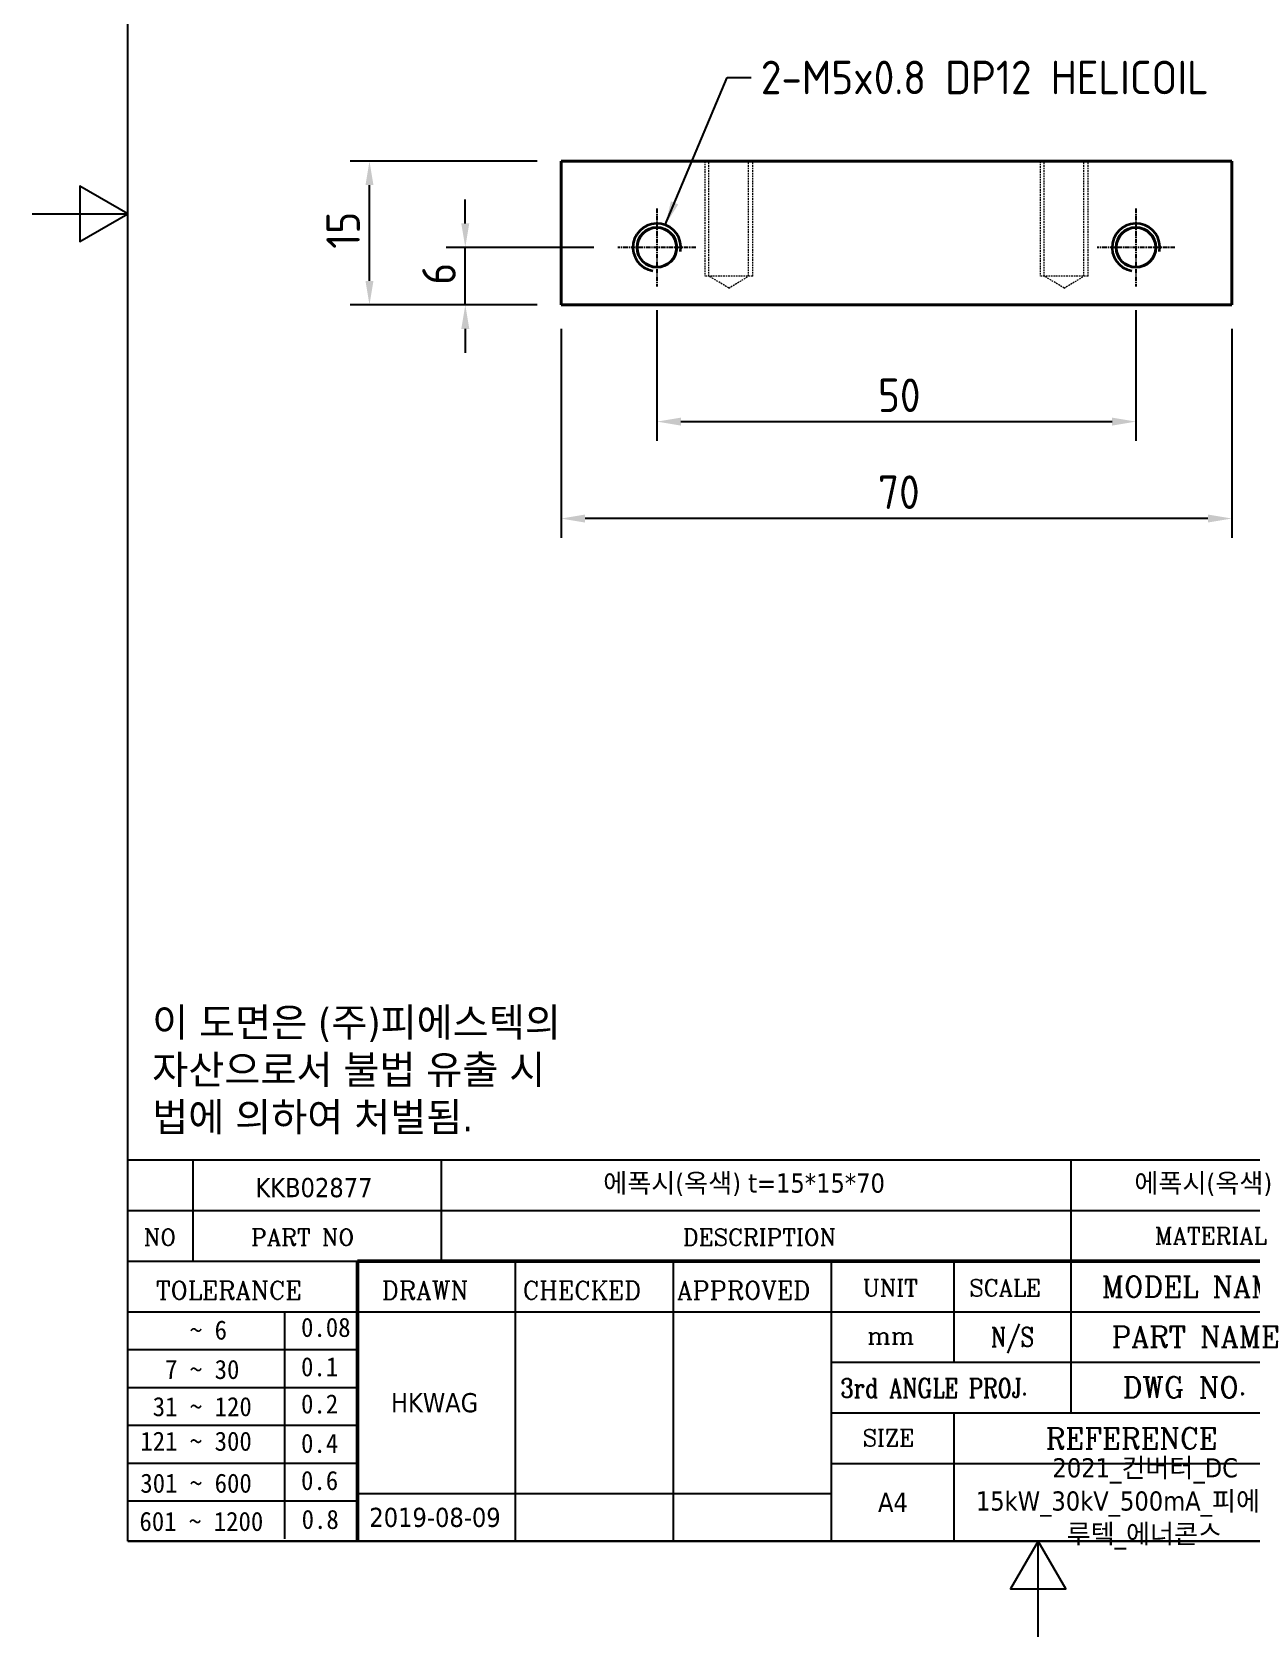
# Model space of a CAD drawing. Header units: millimetres. Extents: x 0 to 210, y 0 to 297.
# Drawn here: x 0 to 127.3, y 0 to 167.5 of the extents above; entities that cross this region are included whole.
import ezdxf
from ezdxf.enums import TextEntityAlignment as Align

# ---------------------------------------------------------------- set-up
doc = ezdxf.new("R2010")
doc.units = ezdxf.units.MM
doc.linetypes.add('CHAIN', pattern=[0.7087, 0.4724, -0.0591, 0.1181, -0.0591])
doc.linetypes.add('DASHED', pattern=[0.2067, 0.1654, -0.0413])
doc.layers.get('0').update_dxf_attribs({"color": 3, "lineweight": 25, "true_color": 0x00ff00})
for name, color, linetype, lineweight, true_color in [('가려진 것(ISO)', 2, 'DASHED', 18, 0xffff00), ('가시적인 것(ISO)', 3, 'Continuous', 40, 0x00ff00), ('가시적인 좁은 것(ISO)', 3, 'Continuous', 35, 0x00ff00), ('기호(ISO)', 5, 'Continuous', 25, 0x0000ff), ('제목(ISO)', 5, 'Continuous', 50, 0x0000ff), ('중심 표식(ISO)', 1, 'Continuous', 25, 0xff0000), ('치수(ISO)', 2, 'Continuous', 25, 0xffff00)]:
    doc.layers.add(name, color=color, linetype=linetype, lineweight=lineweight, true_color=true_color)
doc.layers.add('경계(ISO)', color=7, linetype='Continuous', lineweight=25)
doc.styles.add('HAN_291', font='')
doc.styles.add('RC_284', font='ROMANC.shx')
doc.styles.add('RC_287', font='ROMANC.shx')
doc.styles.add('RC_292', font='ROMANC.shx')
doc.styles.add('문자 텍스트_PSTEK_POSCO', font='isocp.shx')
doc.styles.add('치수 텍스트_PSTEK_POSCO', font='isocp.shx')
doc.styles.add('텍스트 스타일198', font='tahoma.ttf')
doc.styles.add('텍스트 스타일333', font='ROMANC.shx', dxfattribs={"width": 0.800000011920929})
doc.styles.get('HAN_291').set_extended_font_data('GulimChe')
doc.dimstyles.new('치수_PSTEK_POSCO', dxfattribs={"dimtxt": 3.5, "dimasz": 2.5, "dimexe": 2, "dimexo": 2.5, "dimgap": 1, "dimtad": 1, "dimrnd": 1e-08, "dimdsep": 46, "dimtxsty": '치수 텍스트_PSTEK_POSCO', "dimcen": 0.09, "dimdle": 10, "dimclrd": 7, "dimclre": 7, "dimclrt": 2, "dimadec": 1, "dimazin": 2, "dimtfac": 1, "dimtmove": 0, "dimatfit": 3, "dimfxl": 1, "dimtolj": 1, "dimlwd": -1, "dimlwe": -1, "dimarcsym": 0})
doc.dimstyles.new('치수_PSTEK_POSCO$7', dxfattribs={"dimtxt": 3.5, "dimasz": 2.5, "dimexe": 2, "dimexo": 2.5, "dimgap": 1, "dimtad": 1, "dimrnd": 1e-08, "dimdsep": 46, "dimtxsty": '치수 텍스트_PSTEK_POSCO', "dimcen": 0.09, "dimdle": 10, "dimclrd": 7, "dimclre": 7, "dimclrt": 2, "dimadec": 1, "dimazin": 2, "dimtfac": 1, "dimtmove": 0, "dimatfit": 3, "dimfxl": 1, "dimtolj": 1, "dimlwd": -1, "dimlwe": -1, "dimarcsym": 0})

# ---------------------------------------------------------------- blocks, each defined once
blk = doc.blocks.new('경계 Default Border')
at = {"layer": '경계(ISO)', "flags": 128}
for points in [[(10, 10), (10, 287.0000076293945), (200, 287.0000076293945), (200, 10), (10, 10)], [(0, 148.5000038146973), (10, 148.5000038146973), (5, 151.3867473602295), (5, 145.6132507324219), (10, 148.5000038146973)], [(105, 0), (105, 10), (102.1132469177246, 5), (107.8867530822754, 5), (105, 10)]]:
    blk.add_lwpolyline(points, dxfattribs=at)
blk = doc.blocks.new('제목 블록 PSTEK')
at = {"color": 180, "true_color": 0x3f00ff}
for p, q in [((182.475792979055, 11.79100474011392), (182.4757929790549, 51.56524660363496)), ((182.4757929790549, 51.56524660363496), (372.4757929537551, 51.56524660363496)), ((189.2651435055721, 51.56524660363496), (189.2651435055722, 41.00524660363494)), ((215.2152739891528, 41.00524660363494), (215.2152739891528, 51.56524660363496)), ((280.8758854511282, 51.56524660363496), (280.8758854511282, 41.00524660363494)), ((182.475792979055, 46.2852466036349), (372.4757929537551, 46.28524660363492)), ((182.475792979055, 41.00524660363493), (206.451475290024, 41.00524660363493)), ((222.9401812389276, 11.79100474011392), (222.9401812389276, 41.00524660363494)), ((239.4288871878316, 11.79100474011392), (239.4288871878316, 41.00524660363494)), ((255.9175931367356, 11.79100474011392), (255.9175931367356, 41.00524660363494)), ((268.6918866058747, 41.00524660363494), (268.6918866058747, 30.44524660363498)), ((280.8758854511282, 41.00524660363494), (280.8758854511282, 25.16524660363502)), ((182.475792979055, 35.72524660363497), (206.451475290024, 35.72524660363497)), ((198.8621818849491, 12.02524660363491), (198.8621818849491, 35.72524660363497)), ((206.451475290024, 35.72524660363497), (372.4757929537551, 35.72524660363497)), ((182.475792979055, 31.77524660363492), (206.451475290024, 31.77524660363492)), ((255.917593136736, 30.44524660363498), (372.4757929537552, 30.44524660363501)), ((182.475792979055, 27.82524660363487), (206.451475290024, 27.82524660363487)), ((255.9175931367359, 25.16524660363502), (372.4757929537552, 25.165246603635)), ((268.6918866058744, 25.16524660363502), (268.6918866058744, 11.79100474011392)), ((182.475792979055, 23.87524660363505), (206.451475290024, 23.87524660363505)), ((182.475792979055, 19.92524660363478), (206.451475290024, 19.92524660363478)), ((255.9175931367359, 19.88524660363481), (310.0881549537553, 19.88524660363481)), ((182.475792979055, 15.97524660363496), (206.451475290024, 15.97524660363496)), ((206.451475290024, 16.74100474011396), (255.9175931367359, 16.74100474011396)), ((182.475792979055, 11.79100474011392), (372.4757929537551, 11.79100474011389))]:
    blk.add_line(p, q, dxfattribs=at)
at = {"color": 7, "lineweight": 50}
for p, q in [((206.4514752900237, 11.79100474011392), (206.4514752900237, 41.00524660363494)), ((206.451475290024, 41.00524660363494), (372.4757929537551, 41.00524660363496))]:
    blk.add_line(p, q, dxfattribs=at)
at = {"layer": '제목(ISO)', "lineweight": 18}
blk.add_line((182.475792979055, 35.72500474011393), (182.475792979055, 11.79100474011392), dxfattribs=at)
at = {"color": 2, "true_color": 0xffff00}
for s, height, style, p in [('NO', 1.742399930953979, 'RC_284', (184.135398793432, 42.62317362549192)), ('PART NO', 1.742399930953979, 'RC_284', (195.3359407378685, 42.62317362549192)), ('DESCRIPTION', 1.742399930953979, 'RC_284', (240.4025565652523, 42.62317362549192)), (' TOLERANCE', 1.899999976158142, 'RC_287', (184.0872874387979, 37.00893196870329)), ('DRAWN', 1.899999976158142, 'RC_287', (208.9766620976279, 37.00893196870329)), ('CHECKED', 1.899999976158142, 'RC_287', (223.6856844514997, 37.00893196870329)), ('APPROVED', 1.899999976158142, 'RC_287', (239.7795453577791, 37.00893196870329)), ('UNIT', 1.742399930953979, 'RC_284', (259.1652673287452, 37.34317362549218)), ('SCALE', 1.742399930953979, 'RC_284', (270.2934779252897, 37.34317362549218)), ('MODEL NAME', 2.178000062704086, 'RC_292', (284.096330289083, 37.25462520371384)), ('    ~ 6', 2.000000029802322, 'HAN_291', (183.7721304966814, 32.8176515608431)), ('0.08', 2.000000029802322, 'HAN_291', (200.5467345600617, 33.09873600004101)), ('mm', 1.742399930953979, 'RC_284', (259.6505418159997, 32.3543089683787)), ('PART NAME', 2.178000062704086, 'RC_292', (285.1416959765849, 32.03045329421792)), ('  7 ~ 30', 2.000000029802322, 'HAN_291', (183.7721304966814, 28.70538114822415)), ('0.1', 2.000000029802322, 'HAN_291', (200.5467345600617, 28.98646558742206)), (' DWG NO.', 2.178000062704086, 'RC_292', (284.8124284083233, 26.75045329421772)), (' 31 ~ 120', 2.000000029802322, 'HAN_291', (183.7721304966814, 24.82628181916237)), ('0.2', 2.000000029802322, 'HAN_291', (200.5467345600617, 25.10736625836028)), ('REFERENCE', 2.178000062704086, 'RC_292', (278.2741065029841, 21.43214925458022)), ('121 ~ 300', 2.000000029802322, 'HAN_291', (183.7721304966814, 21.21401206133254)), ('0.4', 2.000000029802322, 'HAN_291', (200.5467345600617, 20.99509650053045)), ('SIZE', 1.742399930953979, 'RC_284', (259.1652673287452, 21.69497768947366)), ('301 ~ 600', 2.000000029802322, 'HAN_291', (183.7721304966814, 16.83491273227077)), ('0.6', 2.000000029802322, 'HAN_291', (200.5467345600617, 17.11599717146868)), ('601 ~ 1200', 2.000000029802322, 'HAN_291', (183.6802025156883, 12.84759660881125)), ('0.8', 2.000000029802322, 'HAN_291', (200.6097246063884, 13.05732192299702))]:
    blk.add_text(s, height=height, dxfattribs=dict(at, style=style)).set_placement(p)
at = {"color": 2, "true_color": 0xffff00, "style": 'RC_284'}
blk.add_text('MATERIAL', height=1.742399930953979, dxfattribs=at).set_placement((295.4820202024417, 43.64524660363492), align=Align.MIDDLE_CENTER)
at = {"color": 7, "style": '텍스트 스타일333', "width": 0.7999999523162842}
blk.add_text('N/S', height=2.000000029802322, dxfattribs=at).set_placement((274.7838860285014, 33.08524660363496), align=Align.MIDDLE_CENTER)
at = {"color": 2, "true_color": 0xffff00, "style": '텍스트 스타일333', "width": 0.7999999523162842}
blk.add_text('3rd ANGLE PROJ.', height=2.000000029802322, dxfattribs=at).set_placement((256.8430306642954, 26.76148381654429))
at = {"layer": '제목(ISO)', "color": 7, "style": '텍스트 스타일198'}
for tag, p in [('설명_001', (232.0778467609239, 48.15254984750509)), ('재질_001', (287.5148121100145, 48.155337874329)), ('질량\\P3;_001', (350.3046145979153, 48.1643332325385)), ('부품_번호_001', (195.7843283186424, 47.68004260673702)), ("3._Q'TY_001", (312.7528515031639, 47.92524658873381)), ('1._MODEL_NAME_001', (326.7684841840689, 37.52172745615292)), ('제목_001', (335.5349605824892, 32.12134217035067)), ('부품_번호_001', (334.4435685718743, 26.8052465951949)), ('설계자_001', (209.9396160013646, 25.23446884679021)), ('프로젝트_001', (278.9744245225954, 18.43951439740151)), ('시트_크기_001', (260.7634369704525, 14.8381256569732)), ('프로젝트_002', (270.9791918143218, 14.97568842208535)), ('작성_날짜_001', (207.6736656800234, 13.26600473167383)), ('프로젝트_003', (280.4473441481205, 11.5491460676562))]:
    blk.add_attdef(tag, p, '', height=2.000000029802322, dxfattribs=at)
for tag, p in [('4._COLOR', (327.6805273250926, 48.92524660363493)), ('점검자', (231.1845342133799, 26.23312567187446)), ('엔지니어링_승인자', (247.673240162284, 26.23312567187446)), ('점검_날짜', (231.1845342133799, 14.26600474011394)), ('엔지니어링_승인_날짜', (247.6732401622839, 14.26600474011394))]:
    blk.add_attdef(tag, text='', height=2.000000029802322, dxfattribs=at).set_placement(p, align=Align.MIDDLE_CENTER)
blk = doc.blocks.new('*D22')
at = {"layer": 'Defpoints', "color": 0, "transparency": 16777216}
for p in [(65.21272470557841, 140.9405098092093), (115.2127247055784, 140.9405098092093), (115.2127247055784, 126.825327769328)]:
    blk.add_point(p, dxfattribs=at)
at = {"layer": '치수(ISO)', "color": 7, "transparency": 16777216}
for p, q in [((65.21272470557841, 138.4405098092093), (65.21272470557841, 124.825327769328)), ((115.2127247055784, 138.4405098092093), (115.2127247055784, 124.825327769328)), ((67.71272470557841, 126.825327769328), (112.7127247055784, 126.825327769328))]:
    blk.add_line(p, q, dxfattribs=at)
for points in [[(67.71272470557841, 127.2419944359946), (67.71272470557841, 126.4086611026613), (65.21272470557841, 126.825327769328)], [(112.7127247055784, 127.2419944359946), (112.7127247055784, 126.4086611026613), (115.2127247055784, 126.825327769328)]]:
    blk.add_solid(points, dxfattribs=at)
at = {"layer": '치수(ISO)', "color": 2, "transparency": 16777216, "insert": (88.28634675282251, 129.575327769328), "char_height": 3.5, "attachment_point": 4, "style": '치수 텍스트_PSTEK_POSCO'}
blk.add_mtext('\\A1;50', dxfattribs=at)
blk = doc.blocks.new('*D23')
at = {"layer": 'Defpoints', "color": 0, "transparency": 16777216}
for p in [(45.21272470557846, 145.0075098092094), (61.14572470557842, 145.0075098092094), (55.21272470557843, 139.0075098092094)]:
    blk.add_point(p, dxfattribs=at)
at = {"layer": '치수(ISO)', "color": 7, "transparency": 16777216}
for p, q in [((45.21272470557846, 147.5075098092094), (45.21272470557846, 150.0075098092094)), ((58.64572470557842, 145.0075098092094), (43.21272470557846, 145.0075098092094)), ((45.21272470557845, 139.0075098092094), (45.21272470557846, 145.0075098092094)), ((52.71272470557843, 139.0075098092094), (43.21272470557845, 139.0075098092094)), ((45.21272470557845, 136.5075098092094), (45.21272470557845, 134.0075098092094))]:
    blk.add_line(p, q, dxfattribs=at)
for points in [[(44.7960580389118, 147.5075098092094), (45.62939137224512, 147.5075098092094), (45.21272470557846, 145.0075098092094)], [(44.79605803891179, 136.5075098092094), (45.62939137224512, 136.5075098092094), (45.21272470557845, 139.0075098092094)]]:
    blk.add_solid(points, dxfattribs=at)
at = {"layer": '치수(ISO)', "color": 2, "transparency": 16777216, "insert": (42.46272470557843, 141.1159743761385), "char_height": 3.5, "attachment_point": 4, "rotation": 90, "style": '치수 텍스트_PSTEK_POSCO'}
blk.add_mtext('\\A1;6', dxfattribs=at)
blk = doc.blocks.new('*D24')
at = {"layer": 'Defpoints', "color": 0, "transparency": 16777216}
for p in [(35.21272470557846, 154.0075098092094), (55.21272470557843, 154.0075098092094), (55.21272470557843, 139.0075098092094)]:
    blk.add_point(p, dxfattribs=at)
at = {"layer": '치수(ISO)', "color": 7, "transparency": 16777216}
for p, q in [((52.71272470557843, 154.0075098092094), (33.21272470557846, 154.0075098092094)), ((35.21272470557845, 141.5075098092094), (35.21272470557846, 151.5075098092094)), ((52.71272470557843, 139.0075098092094), (33.21272470557845, 139.0075098092094))]:
    blk.add_line(p, q, dxfattribs=at)
for points in [[(34.7960580389118, 151.5075098092094), (35.62939137224512, 151.5075098092094), (35.21272470557846, 154.0075098092094)], [(34.79605803891179, 141.5075098092094), (35.62939137224512, 141.5075098092094), (35.21272470557845, 139.0075098092094)]]:
    blk.add_solid(points, dxfattribs=at)
at = {"layer": '치수(ISO)', "color": 2, "transparency": 16777216, "insert": (32.46272470557843, 144.8600224357941), "char_height": 3.5, "attachment_point": 4, "rotation": 90, "style": '치수 텍스트_PSTEK_POSCO'}
blk.add_mtext('\\A1;15', dxfattribs=at)
blk = doc.blocks.new('*D25')
at = {"layer": 'Defpoints', "color": 0, "transparency": 16777216}
for p in [(55.21272470557843, 139.0075098092094), (125.2127247055784, 139.0075098092094), (55.21272470557843, 116.7100163982133)]:
    blk.add_point(p, dxfattribs=at)
at = {"layer": '치수(ISO)', "color": 7, "transparency": 16777216}
for p, q in [((55.21272470557843, 136.5075098092094), (55.21272470557843, 114.7100163982133)), ((125.2127247055784, 136.5075098092094), (125.2127247055784, 114.7100163982133)), ((122.7127247055784, 116.7100163982133), (57.71272470557843, 116.7100163982133))]:
    blk.add_line(p, q, dxfattribs=at)
for points in [[(57.71272470557843, 117.1266830648799), (57.71272470557843, 116.2933497315466), (55.21272470557843, 116.7100163982133)], [(122.7127247055784, 117.1266830648799), (122.7127247055784, 116.2933497315466), (125.2127247055784, 116.7100163982133)]]:
    blk.add_solid(points, dxfattribs=at)
at = {"layer": '치수(ISO)', "color": 2, "transparency": 16777216, "insert": (88.28634675282254, 119.4600163982133), "char_height": 3.5, "attachment_point": 4, "style": '치수 텍스트_PSTEK_POSCO'}
blk.add_mtext('\\A1;70', dxfattribs=at)

msp = doc.modelspace()

# ---------------------------------------------------------------- linework, layer by layer
at = {"layer": '가려진 것(ISO)'}
for p, q in [((70.21272470557842, 154.0075098092094), (70.21272470557842, 142.0075098092093)), ((70.64572470557842, 142.0075098092093), (70.64572470557842, 154.0075098092094)), ((74.77972470557843, 142.0075098092093), (74.77972470557843, 154.0075098092094)), ((75.21272470557842, 142.0075098092093), (75.21272470557842, 154.0075098092094)), ((105.2127247055784, 154.0075098092094), (105.2127247055784, 142.0075098092094)), ((105.6457247055784, 142.0075098092094), (105.6457247055784, 154.0075098092094)), ((109.7797247055784, 142.0075098092094), (109.7797247055784, 154.0075098092094)), ((110.2127247055784, 142.0075098092094), (110.2127247055784, 154.0075098092094)), ((75.21272470557842, 142.0075098092093), (70.21272470557842, 142.0075098092093)), ((72.71272470557842, 140.7655309096794), (70.64572470557842, 142.0075098092093)), ((72.71272470557842, 140.7655309096794), (74.77972470557843, 142.0075098092093)), ((110.2127247055784, 142.0075098092094), (105.2127247055784, 142.0075098092094)), ((107.7127247055784, 140.7655309096794), (105.6457247055784, 142.0075098092094)), ((107.7127247055784, 140.7655309096794), (109.7797247055784, 142.0075098092094))]:
    msp.add_line(p, q, dxfattribs=at)
at = {"layer": '가시적인 것(ISO)'}
for p, q in [((55.21272470557843, 139.0075098092094), (55.21272470557842, 154.0075098092094)), ((55.21272470557842, 154.0075098092094), (125.2127247055784, 154.0075098092094)), ((125.2127247055784, 154.0075098092094), (125.2127247055784, 139.0075098092094)), ((125.2127247055784, 139.0075098092094), (55.21272470557843, 139.0075098092094))]:
    msp.add_line(p, q, dxfattribs=at)
for centre in [(65.21272470557841, 145.0075098092094), (115.2127247055784, 145.0075098092094)]:
    msp.add_circle(centre, 2.067, dxfattribs=at)
at = {"layer": '가시적인 좁은 것(ISO)'}
for centre, radius in [((65.21272470557841, 145.0075098092094), 2.500000000000002), ((115.2127247055784, 145.0075098092094), 2.499999999999999)]:
    msp.add_arc(centre, radius, 350.0000000000019, 259.9999999999511, dxfattribs=at)
at = {"layer": '중심 표식(ISO)', "linetype": 'CHAIN'}
for p, q in [((65.21272470557841, 149.0745098092094), (65.21272470557841, 140.9405098092093)), ((115.2127247055784, 149.0745098092094), (115.2127247055784, 140.9405098092093)), ((69.27972470557842, 145.0075098092094), (61.14572470557842, 145.0075098092094)), ((119.2797247055784, 145.0075098092094), (111.1457247055784, 145.0075098092094))]:
    msp.add_line(p, q, dxfattribs=at)

# ---------------------------------------------------------------- block references
msp.add_blockref('경계 Default Border', (0, 0))
ref = msp.add_blockref('제목 블록 PSTEK', (-172.4757929537552, -1.791004740113895))
ref.add_attrib('설계자_001', 'HKWAG', (37.4638230476094, 23.44346410667632), dxfattribs={"layer": '제목(ISO)', "color": 7, "height": 2.000000029802322, "style": '텍스트 스타일198'})
ref.add_attrib('프로젝트_001', '2021_컨버터_DC', (106.4986315688402, 16.64850965728762), dxfattribs={"layer": '제목(ISO)', "color": 7, "height": 2.000000029802322, "style": '텍스트 스타일198'})
ref.add_attrib('시트_크기_001', 'A4', (88.28764401669724, 13.04712091685931), dxfattribs={"layer": '제목(ISO)', "color": 7, "height": 2.000000029802322, "style": '텍스트 스타일198'})
ref.add_attrib('작성_날짜_001', '2019-08-09', (35.19787272626827, 11.47499999155994), dxfattribs={"layer": '제목(ISO)', "color": 7, "height": 2.000000029802322, "style": '텍스트 스타일198'})
ref.add_attrib('재질_001', '에폭시(옥색)', (115.0390191562594, 46.36433313421511), dxfattribs={"layer": '제목(ISO)', "color": 7, "height": 2.000000029802322, "style": '텍스트 스타일198'})
ref.add_attrib('설명_001', '에폭시(옥색) t=15*15*70', (59.60205380716875, 46.36154510739119), dxfattribs={"layer": '제목(ISO)', "color": 7, "height": 2.000000029802322, "style": '텍스트 스타일198'})
ref.add_attrib('부품_번호_001', 'KKB02877', (23.30853536488718, 45.88903786662313), dxfattribs={"layer": '제목(ISO)', "color": 7, "height": 2.000000029802322, "style": '텍스트 스타일198'})
ref.add_attrib('프로젝트_002', '15kW_30kV_500mA_피에스솔', (98.50339886056658, 13.18468368197146), dxfattribs={"layer": '제목(ISO)', "color": 7, "height": 2.000000029802322, "style": '텍스트 스타일198'})
ref.add_attrib('프로젝트_003', '루텍_에너콘스', (107.9715511943653, 9.758141327542308), dxfattribs={"layer": '제목(ISO)', "color": 7, "height": 2.000000029802322, "style": '텍스트 스타일198'})

# ---------------------------------------------------------------- texts
at = {"layer": '기호(ISO)', "color": 2, "true_color": 0xffff00, "insert": (76.05836133507275, 162.7434836441545), "char_height": 3.499999940395355, "width": 55.0052704334259, "attachment_point": 4, "line_spacing_factor": 0.612500011920929, "style": '치수 텍스트_PSTEK_POSCO'}
msp.add_mtext('{2-M5x0.8 DP12 HELICOIL}', dxfattribs=at)
at = {"layer": '기호(ISO)', "color": 7, "insert": (12.5345017592702, 59.03223318725009), "char_height": 3.00000011920929, "width": 60.84077827472761, "attachment_point": 4, "line_spacing_factor": 0.9878842234611511, "style": '문자 텍스트_PSTEK_POSCO'}
msp.add_mtext('{\\fTahoma|b0|i0;\\H3.0000;이 도면은 (주)피에스텍의\\P자산으로서 불법 유출 시 \\P법에 의하여 처벌됨.}', dxfattribs=at)

# ---------------------------------------------------------------- dimensions: what is measured, and where the dimension line sits
at = {"layer": '치수(ISO)', "color": 7}
for base, p1, p2, angle, override, picture, middle in [((35.21272470557846, 154.0075098092094), (55.21272470557843, 139.0075098092094), (55.21272470557843, 154.0075098092094), 90, {"dimdec": 2, "dimtp": 0, "dimtm": -0, "dimtdec": 2, "dimtofl": 0, "dimatfit": 1}, '*D24', (35.21272470557843, 146.5075098092094)), ((45.21272470557846, 145.0075098092094), (55.21272470557843, 139.0075098092094), (61.14572470557842, 145.0075098092094), 90, {"dimdec": 2, "dimtp": 0, "dimtm": -0, "dimtdec": 2, "dimtofl": 1, "dimatfit": 1}, '*D23', (45.21272470557843, 142.0075098092094)), ((115.2127247055784, 126.825327769328), (65.21272470557841, 140.9405098092093), (115.2127247055784, 140.9405098092093), 180, {"dimdec": 2, "dimtp": 0, "dimtm": -0, "dimtdec": 2, "dimtofl": 0, "dimatfit": 1}, '*D22', (90.21272470557841, 126.825327769328)), ((55.21272470557843, 116.7100163982133), (125.2127247055784, 139.0075098092094), (55.21272470557843, 139.0075098092094), 180, {"dimdec": 2, "dimtp": 0, "dimtm": -0, "dimtdec": 2, "dimtofl": 0, "dimatfit": 1}, '*D25', (90.21272470557844, 116.7100163982133))]:
    dim = msp.add_linear_dim(base=base, p1=p1, p2=p2, angle=angle, dimstyle='치수_PSTEK_POSCO', override=override, dxfattribs=at)
    dim.commit()
    dim.dimension.update_dxf_attribs({"geometry": picture, "text_midpoint": middle, "dimtype": 160})

# ---------------------------------------------------------------- leaders
at = {"layer": '기호(ISO)', "color": 7, "annotation_type": 0, "has_hookline": 1, "hookline_direction": 0, "text_width": 48.03887713465872}
msp.add_leader([(66.08765651817332, 147.3494095344985), (72.55836133507275, 162.7434836441545), (75.05836133507275, 162.7434836441545)], dimstyle='치수_PSTEK_POSCO$7', override={"dimtad": 0}, dxfattribs=at)

doc.saveas('drawing.dxf')
